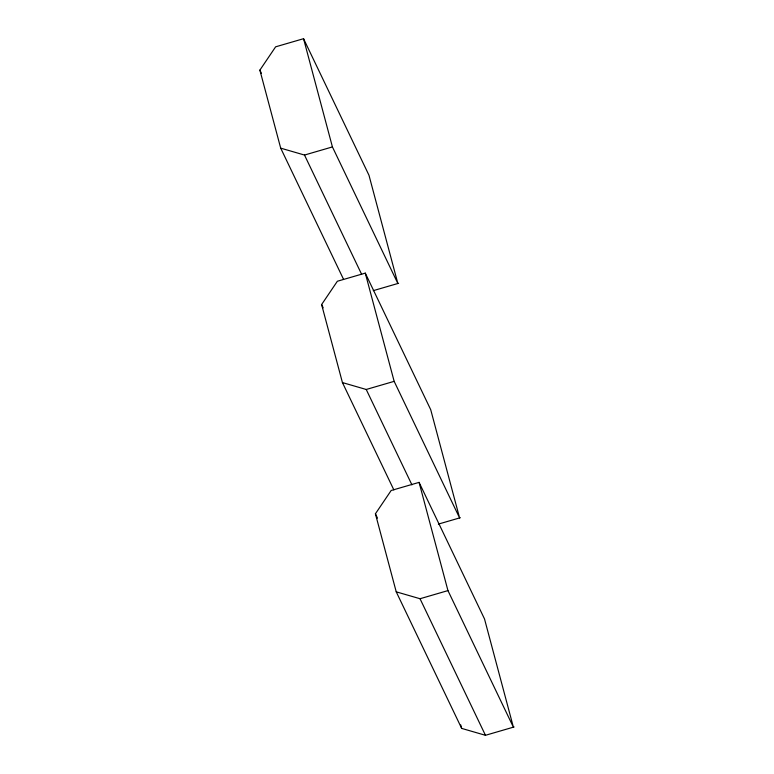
<?xml version="1.0" encoding="UTF-8"?>
<svg xmlns="http://www.w3.org/2000/svg" width="774" height="774" viewBox="0 0 774 774"><rect width="100%" height="100%" fill="white"/><g stroke="black" fill="none" stroke-linecap="round" stroke-linejoin="round"><path stroke-width="1.16" d="M343.54 279.308L280.701 148.153L259.88 70.124L275.621 46.827L303.553 38.7L368.985 175.272L397.855 283.497L332.423 146.925L303.553 38.7M393.85 489.894L342.437 382.579L321.616 304.55L337.358 281.252L365.28 273.125L430.721 409.698L459.592 517.932L394.159 381.35L365.28 273.125M514.12 726.96L485.462 735.3L461.672 728.402L396.23 591.829L375.409 513.801L391.151 490.503L419.082 482.376L484.514 618.948L513.385 727.173L447.952 590.601L419.082 482.376M280.701 148.153L304.501 155.052L332.423 146.925M373.281 290.647L398.591 283.284M342.437 382.579L366.228 389.477L394.159 381.35M438.365 524.104L460.327 517.719M396.23 591.829L420.03 598.728L447.952 590.601M304.501 155.052L361.622 274.286M259.88 70.124L261.438 73.375M366.228 389.477L411.932 484.863M321.616 304.55L323.174 307.8M420.03 598.728L485.462 735.3M375.409 513.801L377.489 518.135M460.733 724.909L461.672 728.402"/></g></svg>
